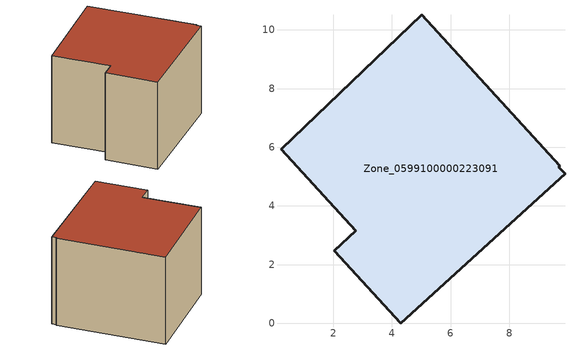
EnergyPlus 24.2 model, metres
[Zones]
Zone_0599100000223091
 floor ground (C_G): 5.01,10.52 9.72,5.36 9.68,5.33 9.9,5.09 4.3,0 2.04,2.48 2.77,3.16 0.22,5.93 z0
 wall outside (C_F): 2.04,2.48 4.3,0 9.9,5.09 9.68,5.33 9.72,5.36 5.01,10.52 0.22,5.93 2.77,3.16 2.04,2.48 z0:5.92
 roof outside (C_R): 9.72,5.36 5.01,10.52 0.22,5.93 2.77,3.16 2.04,2.48 4.3,0 9.9,5.09 9.68,5.33 z5.92
[BUILDING]
Pand.0599100000223091: North Axis=0; Terrain=City; Loads Convergence Tolerance Value=0.04; Temperature Convergence Tolerance Value=0.4; Solar Distribution=FullExterior; Maximum Number of Warmup Days=25; Minimum Number of Warmup Days=1
[Site:Location]
Rotterdam.The.Hague.AP_ZH_NLD Design_Conditions: Latitude=51.96; Longitude=4.45; Time Zone=1; Elevation=-4.5
[SITE:GROUNDTEMPERATURE:BUILDINGSURFACE]
18, 18, 18, 18, 18, 18, 18, 18, 18, 18, 18, 18
[MATERIAL] Thermal Absorptance=0.9; Solar Absorptance=0.7; Visible Absorptance=0.7
Name | Roughness | Thickness | Conductivity | Density | Specific Heat
G.TC.1992-2005 | MediumSmooth | 0.15 | 0.06 | 540 | 1210
F.TC.1992-2005 | Rough | 0.3 | 0.12 | 1920 | 840
R.TC.1992-2005 | MediumRough | 0.2 | 0.08 | 1500 | 1000
[CONSTRUCTION]
C_G: G.TC.1992-2005
C_F: F.TC.1992-2005
C_R: R.TC.1992-2005
[ZONE]
Zone_0599100000223091: Type=1; Multiplier=1; Ceiling Height=Autocalculate; Volume=Autocalculate; Floor Area=autocalculate; Part of Total Floor Area=Yes
[ZONEINFILTRATION:DESIGNFLOWRATE]
Infil_Zone_0599100000223091: Zone or ZoneList or Space or SpaceList=Zone_0599100000223091; Schedule=AlwaysOn; Design Flow Rate Calculation Method=Flow/Area; Flow Rate per Floor Area=0.0015; Constant Term Coefficient=1; Temperature Term Coefficient=0; Velocity Term Coefficient=0; Velocity Squared Term Coefficient=0
[HVACTEMPLATE:ZONE:IDEALLOADSAIRSYSTEM]
Zone_0599100000223091: Maximum Heating Supply Air Temperature=50; Minimum Cooling Supply Air Temperature=13; Maximum Heating Supply Air Humidity Ratio=0.0156; Minimum Cooling Supply Air Humidity Ratio=0.0077; Heating Limit=NoLimit; Cooling Limit=NoLimit; Dehumidification Control Type=ConstantSensibleHeatRatio; Cooling Sensible Heat Ratio=0.7; Dehumidification Setpoint=60; Humidification Control Type=None; Humidification Setpoint=30; Outdoor Air Method=None; Outdoor Air Flow Rate per Person=0.00944; Outdoor Air Flow Rate per Zone Floor Area=0; Outdoor Air Flow Rate per Zone=0; Demand Controlled Ventilation Type=None; Outdoor Air Economizer Type=NoEconomizer; Heat Recovery Type=None; Sensible Heat Recovery Effectiveness=0.7; Latent Heat Recovery Effectiveness=0.65
[ZONECONTROL:THERMOSTAT]
ThermostatControl_Zone_0599100000223091: Zone or ZoneList=Zone_0599100000223091; Control Type Schedule=DualSetpointControlType; Control 1=Thermostat_Zone_0599100000223091; Temperature Difference Between Cutout And Setpoint=0
[THERMOSTATSETPOINT:DUALSETPOINT]
Thermostat_Zone_0599100000223091: Heating Setpoint Temperature Schedule=HeatingSetpoint_Zone_0599100000223091; Cooling Setpoint Temperature Schedule=CoolingSetpoint_Zone_0599100000223091
[SCHEDULE:COMPACT]
HeatingSetpoint_Zone_0599100000223091: Through: 12/31, For: AllDays, Until: 24:00, 21
CoolingSetpoint_Zone_0599100000223091: Through: 12/31, For: AllDays, Until: 24:00, 24
DualSetpointControlType: Through: 12/31, For: AllDays, Until: 24:00, 4
AlwaysOn: Through: 12/31, For: AllDays, Until: 24:00, 1
